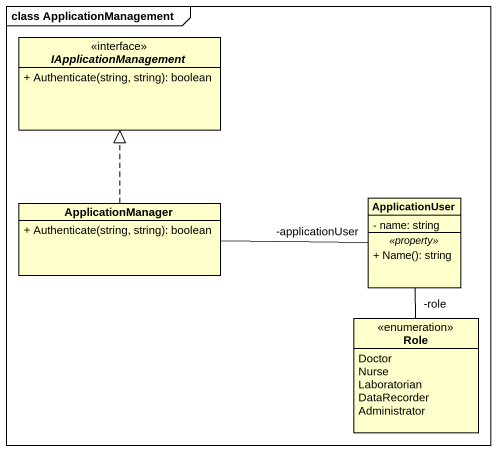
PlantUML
@startuml
mainframe class ApplicationManagement
hide circle
hide empty members
skinparam classAttributeIconSize 0
interface IApplicationManagement <<interface>> {
  + Authenticate(string, string): boolean
}
class ApplicationUser {
  - name: string
  .. <<property>> ..
  + Name(): string
}
class ApplicationManager {
  + Authenticate(string, string): boolean
}
enum Role {
  Doctor
  Nurse
  Laboratorian
  DataRecorder
  Administrator
}
ApplicationUser -- "-role" Role
ApplicationManager .up.|> IApplicationManagement
ApplicationManager -right- "-applicationUser" ApplicationUser
@enduml
